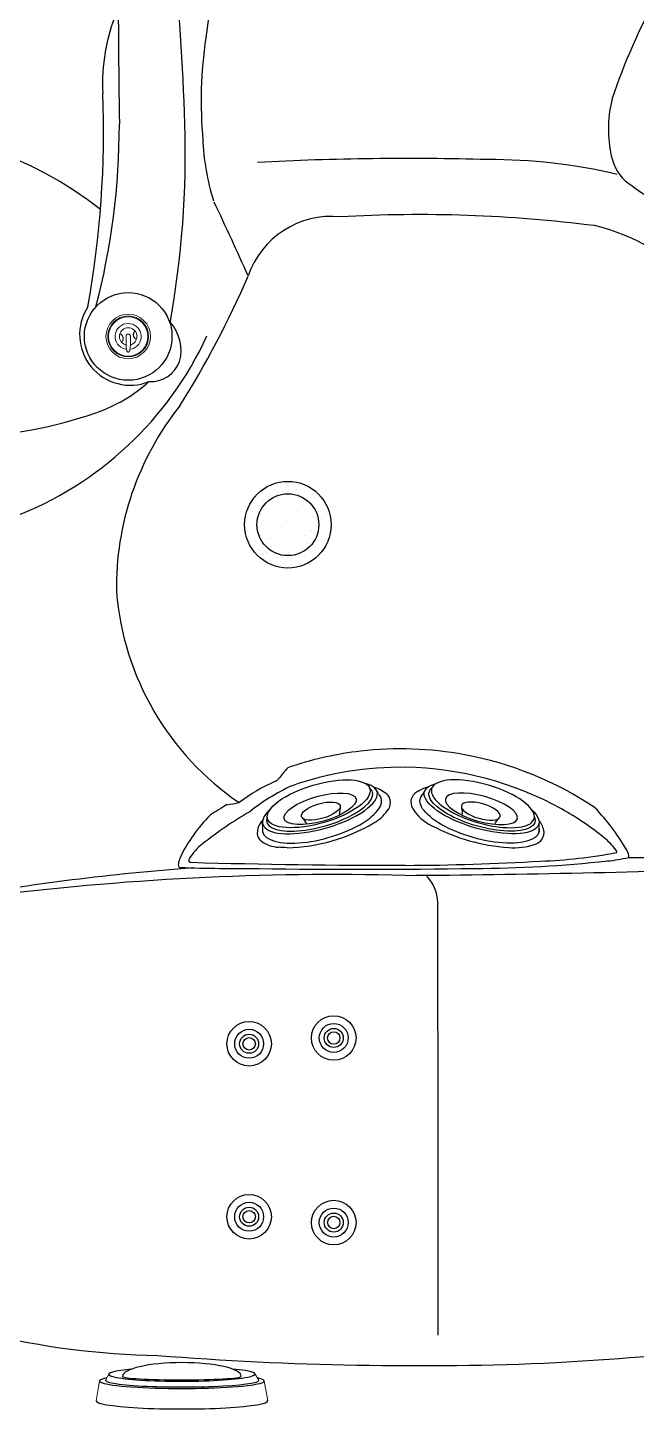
# Model space of a CAD drawing. Extents: x 939 to 1032, y 781 to 934.
# Drawn here: x 969.9 to 994.5, y 810.6 to 866.4 of the extents above; entities that cross this region are included whole.
import ezdxf

# ---------------------------------------------------------------- set-up
doc = ezdxf.new("R2010")
doc.units = 0
doc.header["$MEASUREMENT"] = 0
doc.layers.add('1', color=4, linetype='Continuous')
doc.layers.add('Layer1', color=3, linetype='Continuous')

# ---------------------------------------------------------------- blocks, each defined once
blk = doc.blocks.new('2014L2')
at = {"layer": '1', "color": 4, "linetype": 'Continuous', "lineweight": 15}
for p, q in [((-3.443, 1.125), (-3.586, 0.323)), ((3.356, 0.323), (3.214, 1.125))]:
    blk.add_line(p, q, dxfattribs=at)
at = {"layer": '1', "color": 3, "linetype": 'Continuous', "lineweight": 15}
for p, q in [((-3.076, 1.393), (-3.203, 1.152)), ((2.997, 1.152), (2.841, 1.404))]:
    blk.add_line(p, q, dxfattribs=at)
at = {"layer": '1', "color": 2, "linetype": 'Continuous'}
blk.add_ellipse((-0.115, 1.312), major_axis=(-2.4, -0.002), ratio=0.230702, start_param=3.141593, end_param=6.283185, dxfattribs=at)
at = {"layer": '1', "color": 4, "linetype": 'Continuous'}
for centre, major_axis, ratio, start_param, end_param in [((-0.115, 1.125), (-3.329, 0), 0.091781, 5.867673, 9.84029), ((-0.115, 0.323), (-3.471, 0), 0.095239, 6.249456, 9.458508)]:
    blk.add_ellipse(centre, major_axis=major_axis, ratio=ratio, start_param=start_param, end_param=end_param, dxfattribs=at)
at = {"layer": '1', "color": 3, "linetype": 'Continuous'}
for centre, major_axis, ratio, start_param, end_param in [((-0.118, 1.398), (-2.959, -0.005), 0.096023, 5.474081, 10.237444), ((-0.103, 1.152), (-3.1, 0), 0.087249, 6.191747, 9.53276), ((-0.115, 1.312), (-2.4, -0.002), 0.060609, 0, 3.117594)]:
    blk.add_ellipse(centre, major_axis=major_axis, ratio=ratio, start_param=start_param, end_param=end_param, dxfattribs=at)
blk = doc.blocks.new('2014JS2')
at = {"layer": '1', "color": 4, "linetype": 'Continuous', "lineweight": 15}
for p, q in [((-2.331, 1.3), (-2.416, 0.934)), ((2.567, 0.934), (2.482, 1.3))]:
    blk.add_line(p, q, dxfattribs=at)
at = {"layer": '1', "color": 4, "linetype": 'Continuous'}
for centre, radius, start, end in [((-1.335, 0.648), 0.73, 8.2146, 30.4572), ((1.622, 0.603), 0.871, 151.5284, 170.3889)]:
    blk.add_arc(centre, radius, start, end, dxfattribs=at)
for centre, major_axis, ratio, start_param, end_param in [((0.075, 1.242), (-2.404, -0.002), 0.35119, 5.678823, 9.981284), ((0.075, 0.934), (-2.492, 0), 0.375367, 6.108581, 9.599382)]:
    blk.add_ellipse(centre, major_axis=major_axis, ratio=ratio, start_param=start_param, end_param=end_param, dxfattribs=at)
at = {"layer": '1', "color": 3, "linetype": 'Continuous'}
for centre, major_axis, ratio in [((0.073, 1.419), (-2.159, -0.019), 0.363798), ((0.076, 1.207), (-1.51, 0.005), 0.339788)]:
    blk.add_ellipse(centre, major_axis=major_axis, ratio=ratio, dxfattribs=at)
blk.add_ellipse((0.075, 1.274), major_axis=(-2.225, -0.006), ratio=0.35191, start_param=6.032094, end_param=9.675053, dxfattribs=at)
at = {"layer": '1', "color": 4, "linetype": 'Continuous'}
blk.add_ellipse((0.075, 1.111), major_axis=(-0.812, -0.002), ratio=0.373446, dxfattribs=at)
blk = doc.blocks.new('RMJ1')
at = {"layer": '1', "color": 4, "linetype": 'Continuous', "lineweight": 15}
for p, q in [((0.272, 0.213), (0.268, 0.21)), ((-0.266, -0.219), (-0.263, -0.216)), ((-0.089, -0.32), (-0.086, -0.451)), ((-0.086, -0.451), (-0.084, -0.472)), ((0.084, -0.472), (0.086, -0.451)), ((0.086, -0.451), (0.089, -0.32))]:
    blk.add_line(p, q, dxfattribs=at)
blk.add_circle((0, 0), 0.901, dxfattribs=at)
at = {"layer": '1', "color": 3, "linetype": 'Continuous', "lineweight": 15}
for radius in [0.827, 0.793]:
    blk.add_circle((0, 0), radius, dxfattribs=at)
blk.add_arc((0, 0), 0.526, 282.7, 257.46, dxfattribs=at)
at = {"layer": '1', "color": 4, "linetype": 'Continuous', "lineweight": 15}
blk.add_arc((0, 0), 0.354, 292.308, 247.692, dxfattribs=at)
for points, knots in [([(-0.263, -0.216), (-0.257, -0.211), (-0.245, -0.2), (-0.23, -0.179), (-0.217, -0.154), (-0.209, -0.127), (-0.204, -0.098), (-0.205, -0.069), (-0.209, -0.04), (-0.217, -0.012), (-0.229, 0.015), (-0.245, 0.04), (-0.264, 0.062), (-0.285, 0.08), (-0.307, 0.094), (-0.322, 0.1), (-0.329, 0.103)], [0, 0, 0, 0, 0.067514, 0.135022, 0.208857, 0.282683, 0.355182, 0.42768, 0.499136, 0.570606, 0.643214, 0.71584, 0.792193, 0.868557, 0.934278, 1, 1, 1, 1]), ([(-0.087, 0.012), (-0.087, -0.002), (-0.087, -0.027), (-0.087, -0.062), (-0.087, -0.104), (-0.087, -0.164), (-0.088, -0.241), (-0.088, -0.294), (-0.089, -0.32)], [0, 0, 0, 0, 0.117222, 0.208573, 0.299994, 0.485976, 0.741968, 1, 1, 1, 1]), ([(-0.087, 0.012), (-0.086, 0.017), (-0.086, 0.026), (-0.082, 0.04), (-0.076, 0.053), (-0.068, 0.065), (-0.058, 0.076), (-0.047, 0.084), (-0.034, 0.091), (-0.019, 0.096), (-0.008, 0.096), (-0.002, 0.097)], [0, 0, 0, 0, 0.107664, 0.215327, 0.322975, 0.430622, 0.538028, 0.645433, 0.752638, 0.859844, 1, 1, 1, 1]), ([(0.002, 0.097), (0.01, 0.096), (0.023, 0.095), (0.04, 0.088), (0.052, 0.081), (0.063, 0.071), (0.072, 0.06), (0.079, 0.047), (0.085, 0.031), (0.086, 0.019), (0.087, 0.012)], [0, 0, 0, 0, 0.188946, 0.296176, 0.403407, 0.510602, 0.617798, 0.725095, 0.832393, 1, 1, 1, 1]), ([(0.087, 0.012), (0.087, 0.003), (0.087, -0.019), (0.087, -0.055), (0.087, -0.096), (0.087, -0.149), (0.088, -0.215), (0.088, -0.276), (0.089, -0.31), (0.089, -0.32)], [0, 0, 0, 0, 0.072386, 0.189278, 0.306719, 0.4241, 0.663309, 0.902612, 1, 1, 1, 1]), ([(0.268, 0.21), (0.262, 0.205), (0.249, 0.194), (0.234, 0.173), (0.221, 0.149), (0.212, 0.122), (0.207, 0.093), (0.206, 0.064), (0.21, 0.035), (0.217, 0.007), (0.229, -0.02), (0.244, -0.045), (0.262, -0.068), (0.283, -0.087), (0.305, -0.101), (0.319, -0.107), (0.327, -0.111)], [0, 0, 0, 0, 0.067356, 0.134704, 0.208375, 0.282037, 0.354372, 0.426705, 0.498059, 0.569425, 0.642044, 0.71468, 0.791191, 0.867713, 0.933857, 1, 1, 1, 1]), ([(-0.135, -0.328), (-0.131, -0.329), (-0.123, -0.332), (-0.111, -0.336), (-0.103, -0.339), (-0.099, -0.34), (-0.099, -0.34)], [0, 0, 0, 0, 0.2255166, 0.5101475, 0.9274113, 1, 1, 1, 1]), ([(-0.099, -0.34), (-0.097, -0.338), (-0.092, -0.333), (-0.089, -0.326), (-0.089, -0.321), (-0.089, -0.32)], [0, 0, 0, 0, 0.401527, 0.824945, 1, 1, 1, 1]), ([(-0.084, -0.472), (-0.082, -0.479), (-0.079, -0.493), (-0.073, -0.514), (-0.07, -0.528), (-0.069, -0.533)], [0, 0, 0, 0, 0.3744241, 0.7590407, 1, 1, 1, 1]), ([(-0.069, -0.533), (-0.067, -0.542), (-0.062, -0.559), (-0.053, -0.584), (-0.041, -0.605), (-0.029, -0.621), (-0.018, -0.629), (-0.009, -0.633), (-0.004, -0.634), (-0.001, -0.634)], [0, 0, 0, 0, 0.208053, 0.416225, 0.623006, 0.782282, 0.878701, 0.930054, 1, 1, 1, 1]), ([(0.001, -0.634), (0.004, -0.634), (0.01, -0.633), (0.02, -0.628), (0.03, -0.62), (0.04, -0.607), (0.05, -0.588), (0.061, -0.564), (0.066, -0.543), (0.069, -0.533)], [0, 0, 0, 0, 0.080168, 0.121232, 0.250893, 0.376208, 0.501895, 0.750713, 1, 1, 1, 1]), ([(0.069, -0.533), (0.071, -0.525), (0.075, -0.508), (0.08, -0.487), (0.083, -0.476), (0.084, -0.472)], [0, 0, 0, 0, 0.382744, 0.771612, 1, 1, 1, 1]), ([(0.089, -0.32), (0.089, -0.323), (0.09, -0.33), (0.094, -0.336), (0.098, -0.339), (0.099, -0.34)], [0, 0, 0, 0, 0.4295, 0.859277, 1, 1, 1, 1]), ([(0.099, -0.34), (0.099, -0.34), (0.103, -0.339), (0.111, -0.336), (0.123, -0.332), (0.131, -0.329), (0.135, -0.328)], [0, 0, 0, 0, 0.0725887, 0.4898525, 0.7744834, 1, 1, 1, 1])]:
    blk.add_open_spline(points, degree=3, knots=knots, dxfattribs=at)
blk = doc.blocks.new('*X2')
at = {"color": 0}
for p, q in [((200.597, 336.892), (200.597, 336.892)), ((200.995, 336.76), (200.995, 336.76)), ((199.404, 336.229), (199.404, 336.229)), ((199.669, 336.494), (199.669, 336.494)), ((199.802, 336.097), (199.802, 336.097)), ((200.067, 336.362), (200.067, 336.362)), ((200.332, 336.627), (200.332, 336.627)), ((200.465, 336.229), (200.465, 336.229)), ((200.73, 336.494), (200.73, 336.494)), ((200.863, 336.097), (200.863, 336.097)), ((201.128, 336.362), (201.128, 336.362)), ((201.393, 336.627), (201.393, 336.627)), ((201.525, 336.229), (201.525, 336.229)), ((201.791, 336.494), (201.791, 336.494)), ((201.923, 336.097), (201.923, 336.097)), ((202.188, 336.362), (202.188, 336.362)), ((202.586, 336.229), (202.586, 336.229)), ((199.272, 335.566), (199.272, 335.566)), ((199.537, 335.832), (199.537, 335.832)), ((199.669, 335.434), (199.669, 335.434)), ((199.934, 335.699), (199.934, 335.699)), ((200.2, 335.964), (200.2, 335.964)), ((200.332, 335.566), (200.332, 335.566)), ((200.597, 335.832), (200.597, 335.832)), ((200.73, 335.434), (200.73, 335.434)), ((200.995, 335.699), (200.995, 335.699)), ((201.26, 335.964), (201.26, 335.964)), ((201.393, 335.566), (201.393, 335.566)), ((201.658, 335.832), (201.658, 335.832)), ((201.791, 335.434), (201.791, 335.434)), ((202.056, 335.699), (202.056, 335.699)), ((202.321, 335.964), (202.321, 335.964)), ((202.454, 335.566), (202.454, 335.566)), ((202.719, 335.832), (202.719, 335.832)), ((202.851, 335.434), (202.851, 335.434)), ((199.006, 335.301), (199.006, 335.301)), ((199.139, 334.903), (199.139, 334.903)), ((199.404, 335.169), (199.404, 335.169)), ((199.537, 334.771), (199.537, 334.771)), ((199.802, 335.036), (199.802, 335.036)), ((200.067, 335.301), (200.067, 335.301)), ((200.2, 334.903), (200.2, 334.903)), ((200.465, 335.169), (200.465, 335.169)), ((200.597, 334.771), (200.597, 334.771)), ((200.863, 335.036), (200.863, 335.036)), ((201.128, 335.301), (201.128, 335.301)), ((201.26, 334.903), (201.26, 334.903)), ((201.525, 335.169), (201.525, 335.169)), ((201.658, 334.771), (201.658, 334.771)), ((201.923, 335.036), (201.923, 335.036)), ((202.188, 335.301), (202.188, 335.301)), ((202.321, 334.903), (202.321, 334.903)), ((202.586, 335.169), (202.586, 335.169)), ((202.719, 334.771), (202.719, 334.771)), ((202.984, 335.036), (202.984, 335.036)), ((199.006, 334.241), (199.006, 334.241)), ((199.272, 334.506), (199.272, 334.506)), ((199.404, 334.108), (199.404, 334.108)), ((199.669, 334.373), (199.669, 334.373)), ((199.934, 334.638), (199.934, 334.638)), ((200.067, 334.241), (200.067, 334.241)), ((200.332, 334.506), (200.332, 334.506)), ((200.465, 334.108), (200.465, 334.108)), ((200.73, 334.373), (200.73, 334.373)), ((200.995, 334.638), (200.995, 334.638)), ((201.128, 334.241), (201.128, 334.241)), ((201.393, 334.506), (201.393, 334.506)), ((201.525, 334.108), (201.525, 334.108)), ((201.791, 334.373), (201.791, 334.373)), ((202.056, 334.638), (202.056, 334.638)), ((202.188, 334.241), (202.188, 334.241)), ((202.454, 334.506), (202.454, 334.506)), ((202.586, 334.108), (202.586, 334.108)), ((202.851, 334.373), (202.851, 334.373)), ((199.537, 333.71), (199.537, 333.71)), ((199.802, 333.975), (199.802, 333.975)), ((199.934, 333.578), (199.934, 333.578)), ((200.2, 333.843), (200.2, 333.843)), ((200.332, 333.445), (200.332, 333.445)), ((200.597, 333.71), (200.597, 333.71)), ((200.863, 333.975), (200.863, 333.975)), ((200.995, 333.578), (200.995, 333.578)), ((201.26, 333.843), (201.26, 333.843)), ((201.393, 333.445), (201.393, 333.445)), ((201.658, 333.71), (201.658, 333.71)), ((201.923, 333.975), (201.923, 333.975)), ((202.056, 333.578), (202.056, 333.578)), ((202.321, 333.843), (202.321, 333.843)), ((202.454, 333.445), (202.454, 333.445)), ((199.669, 333.312), (199.669, 333.312)), ((200.067, 333.18), (200.067, 333.18)), ((200.465, 333.047), (200.465, 333.047)), ((200.73, 333.312), (200.73, 333.312)), ((200.863, 332.915), (200.863, 332.915)), ((201.128, 333.18), (201.128, 333.18)), ((201.525, 333.047), (201.525, 333.047)), ((201.791, 333.312), (201.791, 333.312))]:
    blk.add_line(p, q, dxfattribs=at)
blk = doc.blocks.new('DRAIN')
at = {"layer": '1', "color": 2}
for radius in [1.75, 1.25]:
    blk.add_circle((0, 0), radius, dxfattribs=at)
at = {"layer": '1', "color": 3, "xscale": 0.8339416050646733, "yscale": 0.8339416050646733, "zscale": 0.8339416050646733}
blk.add_blockref('*X2', (-167.604, -279.291), dxfattribs=at)
blk = doc.blocks.new('2017 ENVOY NXT')
at = {"layer": '1'}
for centre, radius in [((40.201, 26.155), 0.9), ((43.623, 26.389), 0.9), ((40.201, 26.155), 0.252), ((43.623, 26.389), 0.252), ((40.201, 19.167), 0.9), ((43.623, 18.933), 0.9), ((40.201, 19.167), 0.252), ((43.623, 18.933), 0.252)]:
    blk.add_circle(centre, radius, dxfattribs=at)
at = {"layer": '1', "color": 3}
for centre, radius in [((43.623, 26.389), 0.585), ((40.201, 26.155), 0.585), ((40.201, 26.155), 0.385), ((43.623, 26.389), 0.385), ((40.201, 19.167), 0.585), ((40.201, 19.167), 0.385), ((43.623, 18.933), 0.585), ((43.623, 18.933), 0.385)]:
    blk.add_circle(centre, radius, dxfattribs=at)
at = {"layer": 'Layer1', "linetype": 'Continuous'}
blk.add_line((55.536, 33.681), (57.607, 33.677), dxfattribs=at)
blk.add_circle((35.31, 54.728), 1.77, dxfattribs=at)
for centre, radius, start, end in [((-42.044, 61.241), 79.67, 1.49834, 11.78778), ((604.874, 71.117), 569.975, 179.4163, 180.78493), ((145.946, 52.213), 108.48, 169.67255, 172.27955), ((77.635, 56.779), 23.973, 150.747, 161.6116), ((41.664, 64.973), 7.39, 157.3469, 183.2059), ((55.263, 64.254), 17.003, 171.4361, 185.3805), ((-5.704, 63.044), 40.019, 349.7469, 2.1709), ((59.65, 63.114), 4.92, 165.5445, 190.8005), ((24.619, 47.611), 15.545, 52.0061, 128.4187), ((5.823, 63.294), 29.129, 345.2487, 0.0287), ((-0.81, 62.118), 38.428, 349.7206, 1.7994), ((47.349, 62.989), 9.024, 181.6713, 197.9641), ((56.835, 62.472), 2.038, 187.8934, 226.166), ((46.575, -53.664), 115.581, 88.38081, 92.99305), ((49.993, 39.907), 21.964, 76.6013, 90.3946), ((68.88, 79.425), 22.814, 233.8558, 237.1144), ((-78.222, 4.352), 129.634, 24.04441, 25.49833), ((43.521, 56.031), 3.546, 84.2256, 161.253), ((47.086, 3.027), 56.623, 82.8086, 93.2478), ((52.386, 51.548), 7.862, 40.2552, 76.8508), ((3.521, 73.137), 39.971, 327.9446, 336.4561), ((35.392, 54.805), 2.047, 146.986, 291.9006), ((35.71, 54.153), 1.736, 345.5665, 41.6917), ((25.611, 60.687), 14.186, 290.836, 335.2516), ((36.211, 54.167), 1.261, 267.6577, 339.2742), ((31.902, 57.701), 6.412, 289.1504, 311.6093), ((46.557, 44.606), 11.723, 141.3841, 180.9393), ((28.151, 68.582), 17.922, 271.9427, 289.0664), ((46.228, 45.345), 11.431, 184.6717, 235.739), ((46.33, 23.922), 14.146, 96.5962, 107.9985), ((46.33, 23.921), 14.147, 79.4939, 96.5961), ((46.396, 24.083), 13.977, 56.0714, 79.6379), ((40.985, 37.247), 0.563, 300.768, 323.381), ((44.718, 34.532), 4.053, 137.7905, 144.0512), ((42.043, 36.904), 0.479, 100.0753, 133.0099), ((46.318, 24.067), 13.256, 89.0856, 109.4332), ((46.33, 23.922), 13.402, 60.9658, 89.1451), ((44.402, 29.714), 7.713, 113.962, 126.6963), ((45.458, 28.918), 8.434, 114.8938, 128.3617), ((44.665, 34.793), 1.822, 52.3454, 71.4197), ((47.224, 35.91), 0.479, 121.3618, 209.3046), ((48, 34.698), 1.918, 107.0573, 122.2942), ((51.544, 15.525), 23.697, 121.1061, 122.9989), ((38.871, 39.831), 4.04, 276.1184, 283.1909), ((45.418, 35.895), 0.497, 317.568, 46.8657), ((42.918, 31.047), 6.104, 134.5223, 154.5608), ((49.268, 20.192), 17.807, 120.524, 127.9229), ((42.488, 33.83), 2.21, 141.7841, 146.2959), ((44.37, 36.594), 1.752, 299.8709, 323.8247), ((48.318, 36.561), 1.752, 210.3771, 245.6667), ((50.755, 34.371), 1.426, 16.7963, 35.5272), ((47.215, 25.45), 11.636, 50.8323, 61.1239), ((47.6, 29.385), 9.118, 30.7009, 43.657), ((41.24, 34.663), 0.709, 146.2959, 181.314), ((40.92, 34.656), 0.389, 181.314, 232.9497), ((41.562, 41.338), 7.265, 271.3847, 300.4415), ((51.205, 41.731), 7.668, 241.9244, 266.1255), ((51.638, 34.692), 0.491, 287.0391, 10.6435), ((39.804, 32.373), 2.381, 128.4264, 147.643), ((41.44, 35.346), 1.252, 232.9497, 267.4663), ((40.664, 17.798), 16.312, 86.2264, 87.4663), ((50.898, 36.736), 2.664, 265.4461, 289.3677), ((52.825, 32.295), 2.786, 37.4705, 51.3794), ((38.318, 33.278), 0.992, 156.7802, 170.5907), ((37.924, 33.552), 0.162, 144.0605, 184.1819), ((37.814, 33.543), 0.0529, 181.2661, 241.3694), ((37.841, 33.608), 0.122, 244.1476, 272.9407), ((46.266, 129.826), 96.463, 270.15675, 273.40042), ((49.106, 85.275), 52.036, 270.2282, 276.1608), ((51.22, 54.306), 20.787, 272.1167, 280.631), ((54.106, 39.631), 6.119, 275.485, 283.568), ((54.869, 33.861), 0.212, 14.603, 37.5507), ((55.047, 33.903), 0.0287, 285.9183, 21.5094), ((54.644, 33.541), 0.94, 12.5876, 32.0868), ((55.506, 33.728), 0.0581, 308.1193, 17.9005), ((45.252, -64.65), 98.184, 94.28522, 100.00485), ((43.653, -79.595), 112.587, 88.54753, 97.28707), ((37.566, 33.399), 0.231, 169.9107, 199.0286), ((37.418, 33.356), 0.0767, 205.6821, 266.1931), ((40.111, 110.978), 77.746, 268.01146, 270.3605), ((46.279, 324.69), 291.326, 268.3418, 270.04923), ((44.762, 325.572), 292.368, 269.18432, 270.89203), ((43.243, 507.506), 474.561, 270.39413, 272.12915), ((46.53, 33.364), 0.00000000362, 90.2323, 90.0493), ((46.245, 31.815), 1.588, 1.5669, 46.2773), ((-7098.095, 20.165), 7145.937, 359.9536836, 0.0937594), ((36.998, 45.04), 31.479, 256.2651, 269.0797), ((46.947, 145.454), 132.302, 265.46773, 272.45846), ((-75.98, 1932.592), 1923.622, 273.833313, 274.036128)]:
    blk.add_arc(centre, radius, start, end, dxfattribs=at)
at = {"layer": '1', "color": 1}
blk.add_blockref('RMJ1', (35.31, 54.728), dxfattribs=at)
at = {"layer": '1'}
blk.add_blockref('DRAIN', (41.768, 47.124), dxfattribs=at)
at = {"layer": '1', "color": 1, "linetype": 'Continuous', "rotation": 15.82544720230031}
blk.add_blockref('2014JS2', (43.331, 34.465), dxfattribs=at)
at = {"layer": '1', "color": 1, "linetype": 'Continuous', "xscale": -1, "rotation": 344.1745527976997}
blk.add_blockref('2014JS2', (49.338, 34.465), dxfattribs=at)
at = {"layer": '1', "color": 1, "linetype": 'Continuous'}
blk.add_blockref('2014L2', (37.598, 11.409), dxfattribs=at)

msp = doc.modelspace()

# ---------------------------------------------------------------- block references
at = {"layer": '1'}
msp.add_blockref('2017 ENVOY NXT', (938.654, 799.174), dxfattribs=at)

doc.saveas('drawing.dxf')
